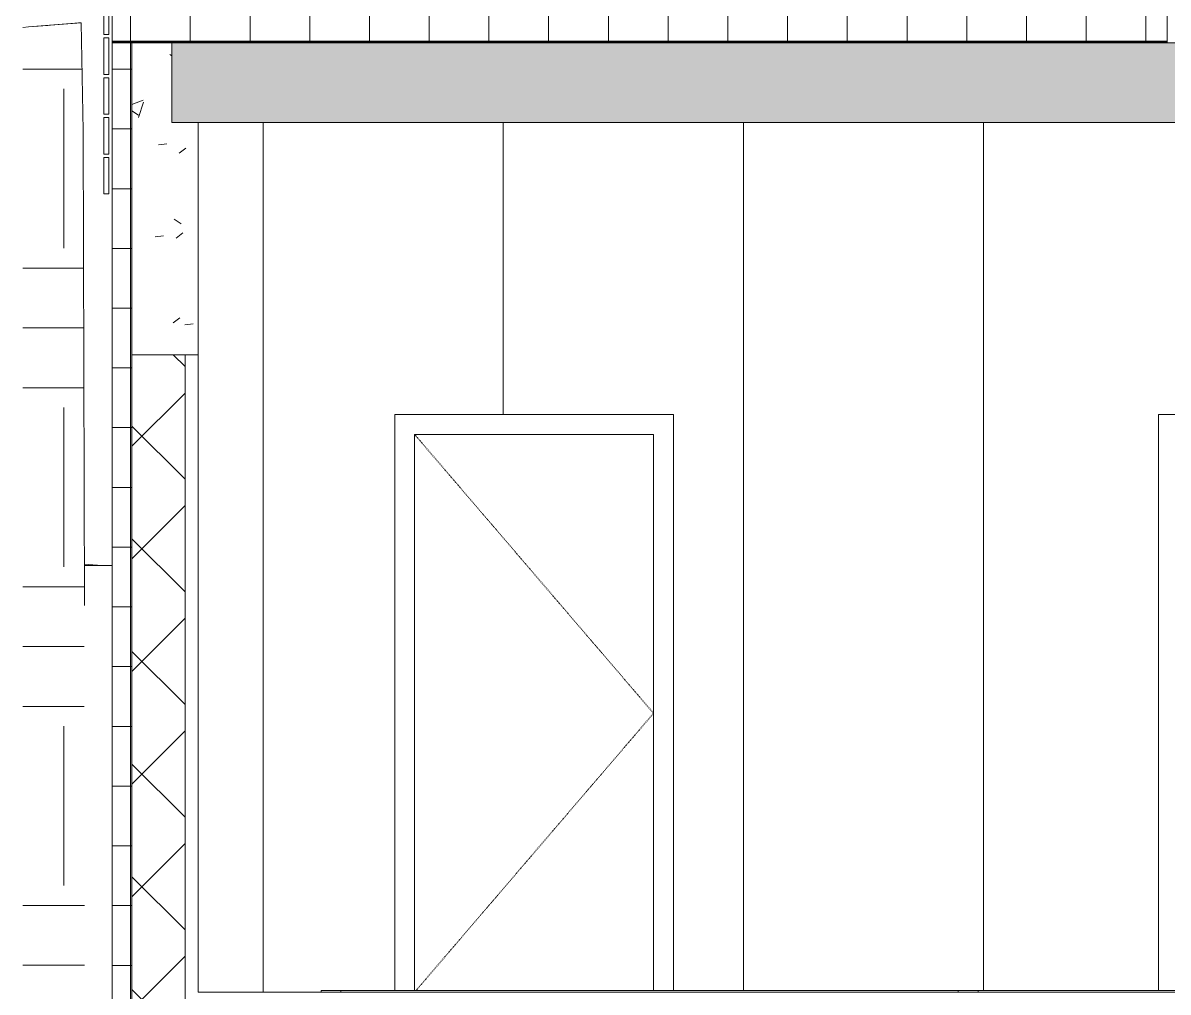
# Model space of a CAD drawing. Header units: inches. Extents: x 9661 to 16490, y -393 to 647.
# Drawn here: x 12886.9 to 13059.5, y -152 to -6 of the extents above; entities that cross this region are included whole.
import ezdxf

# ---------------------------------------------------------------- set-up
doc = ezdxf.new("R2010")
doc.units = ezdxf.units.IN
doc.header["$MEASUREMENT"] = 0
doc.linetypes.add('Dash 1_16_', pattern=[0.125, 0.0625, -0.0625])
for name, color, linetype, lineweight in [('0-3', 55, 'Continuous', 9), ('0-4', 90, 'Continuous', 5), ('A-DOOR-3', 7, 'Dash 1_16_', 9), ('A-DOOR-FRAM-2', 7, 'Continuous', 9), ('A-FLOR-6', 252, 'Continuous', 13), ('A-FLOR-7', 254, 'Continuous', 5), ('A-FLOR-9', 192, 'Continuous', 9), ('A-FLOR-MCUT-2', 51, 'Continuous', 9), ('A-FLOR-PATT-1', 45, 'Continuous', 9), ('A-GENM-1', 55, 'Continuous', 9), ('A-GLAZ-CURT-1', 55, 'Continuous', 9), ('A-WALL-6', 7, 'Continuous', 9), ('A-WALL-PATT-1', 55, 'Continuous', 9), ('A-WALL-PATT-2', 45, 'Continuous', 9), ('C-TOPO', 7, 'Continuous', 9), ('C-TOPO-1', 45, 'Continuous', 9), ('C-TOPO-2', 55, 'Continuous', 9), ('S-BEAM-2', 7, 'Continuous', 9), ('S-BEAM-4', 10, 'Continuous', 9), ('S-FNDN-1', 55, 'Continuous', 9), ('S-FNDN-2', 7, 'Continuous', 9), ('S-FNDN-5', 32, 'Continuous', 9)]:
    doc.layers.add(name, color=color, linetype=linetype, lineweight=lineweight)
pattern_1 = [(50, (3257.106, 59.024), (27.5427, -2.40992), [2.88, -31.68]), (355, (3257.106, 59.024), (-5.32784, 28.88427), [2.304, -25.344]), (100.451, (3259.402, 58.823), (22.2153, 26.47393), [2.448, -26.924]), (46.184, (3257.106, 66.704), (40.9819, -6.3564), [4.32, -47.52]), (96.636, (3260.522, 66.175), (35.8907, 37.4062), [3.671, -40.386]), (351.184, (3257.106, 66.704), (35.891, 37.4062), [3.456, -38.016]), (21, (3260.946, 64.784), (22.92104, -15.46073), [2.88, -31.68]), (326, (3260.946, 64.784), (9.34353, 27.84574), [2.304, -25.344]), (71.451, (3262.856, 63.496), (32.26477, 12.3844), [2.448, -26.924]), (37.5, (3257.106, 59.024), (0.466855, 12.78271), [1.267, -23.77, 1.267, -24.461, -25.44]), (37.5, (3257.106, 59.024), (0.466855, 12.78271), [-50.765, 1.267, -24.173]), (7.5, (3257.106, 59.024), (10.10159, 15.14509), [1.267, -13.402, 1.267, -23.194, -9.696]), (7.5, (3257.106, 59.024), (10.10159, 15.14509), [-39.13, 1.267, -8.429]), (327.5, (3248.543, 59.024), (20.49916, -0.86578), [1.267, -8.333, 1.267, -28.685, -39.744]), (327.5, (3248.543, 59.024), (20.49916, -0.86578), [-39.552, 1.267, -38.477]), (317.5, (3244.703, 59.024), (22.39478, 3.8443), [1.267, -11.213, 1.267, -18.624, -28.224]), (317.5, (3244.703, 59.024), (22.39478, 3.8443), [-32.371, 1.267, -26.957])]
pattern_2 = [(0, (14217.158, 59.024), (0, 9), []), (90, (14217.158, 59.024), (-9, 6e-16), [])]

# ---------------------------------------------------------------- blocks, each defined once
blk = doc.blocks.new('CTR  - Topography_rvt-2-BUILDING SECTION - NORTH_SOUTH - LOOKING WEST')
at = {"layer": 'C-TOPO-1'}
h = blk.add_hatch(dxfattribs=at)
h.set_pattern_fill('FP_44', color=256, style=0, pattern_type=2)
h.set_pattern_definition([(0, (3257.106, 59.024), (24, 24), [24, -24]), (0, (3257.106, 68.024), (24, 24), [24, -24]), (0, (3257.106, 77.024), (24, 24), [24, -24]), (90, (3260.106, 80.024), (-24, 24), [24, -24]), (90, (3269.106, 80.024), (-24, 24), [24, -24]), (90, (3278.106, 80.024), (-24, 24), [24, -24])])
h.paths.add_polyline_path([(1926.89, -219.2), (1929.64, -182), (1926.89, -182), (1926.89, -190.93)], flags=0)
h.paths.add_polyline_path([(1926.89, -165.04), (1929.41, -161.45), (1935.38, -158), (1936.16, -158), (1936.14, -87.75), (1935.9, -19.2), (1935.69, -6), (1926.89, -6.67), (1926.89, -162.9)], flags=0)
at = {"layer": 'C-TOPO'}
for p, q in [((1930.64, -6.38), (1927.73, -6.6)), ((1935.95, -23.41), (1935.95, -22.28))]:
    blk.add_line(p, q, dxfattribs=at)
at = {"layer": 'C-TOPO-2'}
for p, q in [((1926.89, -6.67), (1927.73, -6.6)), ((1935.69, -6), (1927.73, -6.6)), ((1935.38, -6), (1927.73, -6.6)), ((1935.27, -6.01), (1935.38, -6)), ((1935.69, -6), (1935.38, -6)), ((1935.95, -22.28), (1935.69, -6)), ((1936.16, -93.74), (1935.95, -22.28)), ((1936.14, -87.56), (1938.77, -87.75)), ((1936.14, -87.75), (1940.32, -87.75)), ((1936.14, -87.75), (1940.32, -87.75)), ((1936.14, -87.75), (1940.32, -87.75))]:
    blk.add_line(p, q, dxfattribs=at)
blk = doc.blocks.new('Parking_Stall_Multiple - COMPACT-2287195-BUILDING SECTION - NORTH_SOUTH - LOOKING WEST')
at = {"layer": 'A-GENM-1'}
for p, q in [((1971.82, -151.75), (1974.82, -151.75)), ((1971.82, -151.75), (1971.82, -152)), ((1974.82, -151.75), (2067.82, -151.75)), ((1974.82, -152), (1974.82, -151.75)), ((2067.82, -151.75), (2070.82, -151.75)), ((2067.82, -151.75), (2067.82, -152)), ((2067.82, -151.75), (2070.82, -151.75)), ((2067.82, -152), (2067.82, -151.75)), ((2070.82, -151.75), (2163.82, -151.75)), ((2070.82, -152), (2070.82, -151.75)), ((2070.82, -152), (2070.82, -151.75)), ((1974.82, -152), (1971.82, -152)), ((2067.82, -152), (1974.82, -152)), ((2070.82, -152), (2067.82, -152)), ((2070.82, -152), (2067.82, -152)), ((2163.82, -152), (2070.82, -152))]:
    blk.add_line(p, q, dxfattribs=at)
blk = doc.blocks.new('CHAINLINK GATE - CHAINLINK GATE-2199385-BUILDING SECTION - NORTH_SOUTH - LOOKING WEST')
at = {"layer": 'A-DOOR-3'}
for p, q in [((3656.52, -110), (3620.52, -68)), ((3620.74, -151.75), (3656.52, -110))]:
    blk.add_line(p, q, dxfattribs=at)
at = {"layer": 'A-DOOR-FRAM-2'}
for p, q in [((3659.52, -65), (3617.52, -65)), ((3617.52, -65), (3617.52, -151.75)), ((3659.52, -151.75), (3659.52, -65)), ((3620.52, -151.75), (3620.52, -68)), ((3620.52, -68), (3656.52, -68)), ((3656.52, -68), (3656.52, -151.75))]:
    blk.add_line(p, q, dxfattribs=at)
blk = doc.blocks.new('CTR - 1st Phase - Common Walls_rvt-2-BUILDING SECTION - NORTH_SOUTH - LOOKING WEST')
at = {"layer": 'A-WALL-PATT-1'}
h = blk.add_hatch(dxfattribs=at)
h.set_pattern_fill('FP_46', color=256, style=0, pattern_type=2)
h.set_pattern_definition([(90, (2609.524, -152), (-36.188, 2e-15), [])])
h.paths.add_polyline_path([(1953.32, -152), (1971.82, -152), (1971.82, -151.75), (1982.92, -151.75), (1982.92, -65), (2024.92, -65), (2024.92, -151.75), (2098.02, -151.75), (2098.02, -65), (2140.02, -65), (2140.02, -151.75), (2165.32, -151.75), (2165.32, -41), (2162.11, -41), (2161.32, -40.21), (2161.32, -35), (2160.11, -35), (2159.32, -34.21), (2159.32, -21), (1953.32, -21), (1953.32, -143.07)], flags=0)
h.paths.add_polyline_path([(2534.02, -151.75), (2534.02, -65), (2576.02, -65), (2576.02, -151.75), (2609.02, -151.75), (2609.02, -21), (2514.32, -21), (2514.32, -34.21), (2513.54, -35), (2512.32, -35), (2512.32, -40.21), (2511.54, -41), (2489.11, -41), (2488.32, -40.21), (2488.32, -35), (2487.11, -35), (2486.32, -34.21), (2486.32, -21), (2187.32, -21), (2187.32, -34.21), (2186.54, -35), (2185.32, -35), (2185.32, -40.21), (2184.54, -41), (2181.32, -41), (2181.32, -151.75), (2207.02, -151.75), (2207.02, -65), (2249.02, -65), (2249.02, -151.75), (2322.52, -151.75), (2322.52, -65), (2364.52, -65), (2364.52, -151.75), (2418.52, -151.75), (2418.52, -65), (2460.52, -65), (2460.52, -151.75), (2492.32, -151.75), (2492.32, -44), (2508.32, -44), (2508.32, -151.75), (2509.82, -151.75)], flags=0)
at = {"layer": 'S-FNDN-1'}
blk.add_line((1953.32, -152), (1971.82, -152), dxfattribs=at)
at = {"layer": '0-3'}
for name, p in [('CHAINLINK GATE - CHAINLINK GATE-2199385-BUILDING SECTION - NORTH_SOUTH - LOOKING WEST', (-1634.6, 0)), ('CHAINLINK GATE - CHAINLINK GATE-2199385-BUILDING SECTION - NORTH_SOUTH - LOOKING WEST', (-1519.5, 0)), ('Parking_Stall_Multiple - COMPACT-2287195-BUILDING SECTION - NORTH_SOUTH - LOOKING WEST', (0, 0))]:
    blk.add_blockref(name, p, dxfattribs=at)
blk = doc.blocks.new('034100 - Precast Structural Concrete - Solid Plank - 12_-1979040-BUILDING SECTION - NORTH_SOUTH - LOOKING WEST')
at = {"layer": 'S-BEAM-4'}
blk.add_hatch(color=256, dxfattribs=at).paths.add_polyline_path([(2128, -21), (2163.32, -21), (2163.32, -9), (1949.32, -9), (1949.32, -21), (2111.24, -21)], flags=0)
at = {"layer": 'S-BEAM-2'}
for p, q in [((1949.32, -9), (1949.32, -21)), ((2163.32, -9), (1949.32, -9)), ((1949.32, -21), (2163.32, -21))]:
    blk.add_line(p, q, dxfattribs=at)
blk = doc.blocks.new('CTR - 1st Phase - Structure_rvt-2-BUILDING SECTION - NORTH_SOUTH - LOOKING WEST')
at = {"layer": 'A-WALL-PATT-2'}
h = blk.add_hatch(dxfattribs=at)
h.set_pattern_fill('FP_59', color=256, style=0, pattern_type=2)
h.set_pattern_definition(pattern_1)
h.paths.add_polyline_path([(2102.86, -9), (2107.32, -9), (2107.32, 0), (2099.32, 0), (2099.32, -9)], flags=0)
h = blk.add_hatch(dxfattribs=at)
h.set_pattern_fill('FP_59', color=256, style=0, pattern_type=2)
h.set_pattern_definition(pattern_1)
h.paths.add_polyline_path([(1943.32, -56), (1953.32, -56), (1953.32, -21), (1949.32, -21), (1949.32, -9), (1943.32, -9), (1943.32, -47.34)], flags=0)
h = blk.add_hatch(dxfattribs=at)
h.set_pattern_fill('FP_64', color=256, style=0, pattern_type=2)
h.set_pattern_definition([(45, (3257.106, 59.024), (-8.48528, 8.48528), []), (135, (3257.106, 59.024), (-8.48528, -8.48528), [])])
h.paths.add_polyline_path([(1943.65, -168), (1951.32, -168), (1951.32, -56), (1943.32, -56), (1943.32, -168)], flags=0)
at = {"layer": 'A-WALL-6'}
for p, q in [((2099.32, 0), (2099.32, -9)), ((2099.32, -9), (2107.32, -9))]:
    blk.add_line(p, q, dxfattribs=at)
at = {"layer": 'S-FNDN-1'}
blk.add_line((1953.32, -56), (1953.32, -152), dxfattribs=at)
at = {"layer": 'S-FNDN-2'}
for p, q in [((1943.32, -9), (1943.32, -56)), ((1949.32, -9), (1943.32, -9)), ((1949.32, -21), (1949.32, -9)), ((1953.32, -21), (1949.32, -21)), ((1953.32, -56), (1953.32, -21)), ((1943.32, -56), (1953.32, -56)), ((1943.32, -56), (1943.32, -168)), ((1951.32, -56), (1943.32, -56)), ((1951.32, -168), (1951.32, -56))]:
    blk.add_line(p, q, dxfattribs=at)
at = {"layer": '0-3'}
blk.add_blockref('034100 - Precast Structural Concrete - Solid Plank - 12_-1979040-BUILDING SECTION - NORTH_SOUTH - LOOKING WEST', (0, 0), dxfattribs=at)
blk = doc.blocks.new('Horizontal_Siding - Horizontal_Siding-2867636-BUILDING SECTION - NORTH_SOUTH - LOOKING WEST')
at = {"layer": 'A-GLAZ-CURT-1'}
for p, q in [((1939.07, -31.75), (1939.07, -26.25)), ((1939.82, -26.25), (1939.07, -26.25)), ((1939.82, -26.25), (1939.82, -31.75)), ((1939.82, -31.75), (1939.07, -31.75))]:
    blk.add_line(p, q, dxfattribs=at)

msp = doc.modelspace()

# ---------------------------------------------------------------- hatches: boundary and pattern name
at = {"layer": 'A-FLOR-6'}
msp.add_hatch(color=256, dxfattribs=at).paths.add_polyline_path([(12903.7035, -9), (13059.3755, -9), (13059.3755, -8.875), (12900.3755, -8.875), (12900.3755, -9), (12903.3755, -9)], flags=0)
at = {"layer": 'A-FLOR-7'}
msp.add_hatch(color=256, dxfattribs=at).paths.add_polyline_path([(13054.53, -8.875), (13059.3755, -8.875), (13059.3755, -8.75), (12900.3755, -8.75), (12900.3755, -8.875), (13021.013, -8.875)], flags=0)
at = {"layer": 'A-FLOR-PATT-1'}
h = msp.add_hatch(dxfattribs=at)
h.set_pattern_fill('FP_43', color=256, style=0, pattern_type=2)
h.set_pattern_definition(pattern_2)
h.paths.add_polyline_path([(12900.3755, -8.75), (13059.3755, -8.75), (13059.3755, -3.75), (12900.3755, -3.75), (12900.3755, -7.606)], flags=0)
at = {"layer": 'A-WALL-PATT-2'}
h = msp.add_hatch(dxfattribs=at)
h.set_pattern_fill('FP_43', color=256, style=0, pattern_type=2)
h.set_pattern_definition(pattern_2)
h.paths.add_polyline_path([(12903.3755, -168), (12903.3755, -9), (12900.3755, -9), (12900.3755, -168)], flags=0)

# ---------------------------------------------------------------- linework, layer by layer
at = {"layer": 'A-FLOR-9'}
for p, q in [((12900.3755, -1.125), (12900.3755, -9)), ((13059.3755, -9), (13059.3755, -3)), ((12903.3755, -9), (13059.3755, -9))]:
    msp.add_line(p, q, dxfattribs=at)
at = {"layer": 'A-FLOR-MCUT-2'}
for p, q in [((13059.3755, -8.75), (12900.3755, -8.75)), ((13059.3755, -8.875), (12900.3755, -8.875)), ((12900.3755, -9), (12903.3755, -9))]:
    msp.add_line(p, q, dxfattribs=at)
at = {"layer": 'S-FNDN-5'}
for p, q in [((12900.3755, -9), (12900.3755, -168)), ((12903.3755, -168), (12903.3755, -9))]:
    msp.add_line(p, q, dxfattribs=at)

# ---------------------------------------------------------------- block references
at = {"layer": '0-4'}
for name in ['CTR - 1st Phase - Structure_rvt-2-BUILDING SECTION - NORTH_SOUTH - LOOKING WEST', 'CTR - 1st Phase - Common Walls_rvt-2-BUILDING SECTION - NORTH_SOUTH - LOOKING WEST', 'CTR  - Topography_rvt-2-BUILDING SECTION - NORTH_SOUTH - LOOKING WEST']:
    msp.add_blockref(name, (10960.0518, 0), dxfattribs=at)
at = {"layer": 'A-GLAZ-CURT-1'}
for p in [(10960.0518, 24), (10960.0518, 18), (10960.0518, 12), (10960.0518, 6), (10960.0518, 0)]:
    msp.add_blockref('Horizontal_Siding - Horizontal_Siding-2867636-BUILDING SECTION - NORTH_SOUTH - LOOKING WEST', p, dxfattribs=at)

doc.saveas('drawing.dxf')
